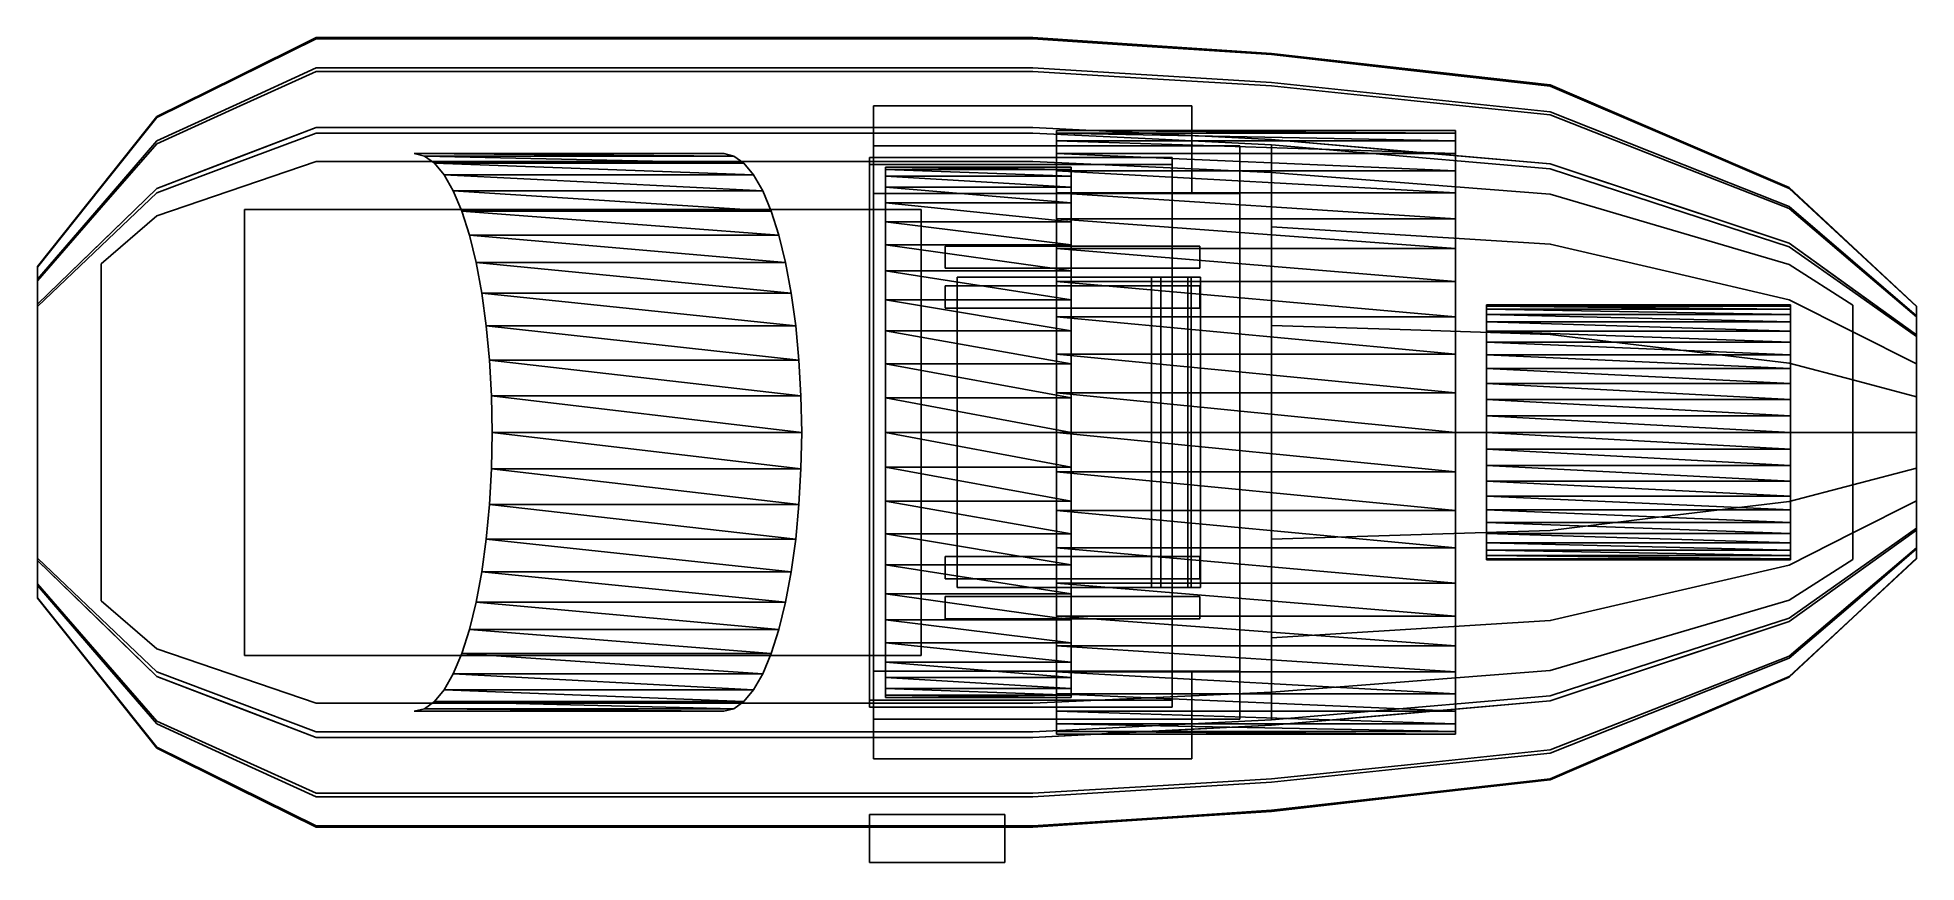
# Model space of a CAD drawing. Header units: millimetres. Extents: x 0 to 2360, y -540 to 496.
import ezdxf

# ---------------------------------------------------------------- set-up
doc = ezdxf.new("R2010")
doc.units = ezdxf.units.MM
for name, color, linetype in [('D20', 7, 'Continuous'), ('D21', 7, 'Continuous'), ('D22', 7, 'Continuous'), ('E11', 7, 'Continuous'), ('EH0', 7, 'Continuous'), ('EH1', 7, 'Continuous'), ('EH2', 7, 'Continuous'), ('EH3', 7, 'Continuous'), ('FOAM_ARM_L', 7, 'Continuous'), ('FOAM_ARM_R', 7, 'Continuous'), ('FOAM_BACK_WEDGE', 7, 'Continuous'), ('FOAM_MATTRESS', 7, 'Continuous'), ('FOAM_UNDERLAY', 7, 'Continuous'), ('H01', 7, 'Continuous'), ('H02', 7, 'Continuous'), ('O01', 7, 'Continuous'), ('O02', 7, 'Continuous'), ('O03', 7, 'Continuous'), ('O04', 7, 'Continuous'), ('O05', 7, 'Continuous'), ('O06B', 7, 'Continuous'), ('O07B', 7, 'Continuous'), ('O08B', 7, 'Continuous'), ('O09B', 7, 'Continuous'), ('O10B', 7, 'Continuous'), ('O11B', 7, 'Continuous'), ('O12', 7, 'Continuous'), ('O13', 7, 'Continuous'), ('O14', 7, 'Continuous'), ('O15', 7, 'Continuous'), ('O16', 7, 'Continuous'), ('OF', 7, 'Continuous'), ('OFOOT', 7, 'Continuous'), ('OHEAD', 7, 'Continuous')]:
    doc.layers.add(name, color=color, linetype=linetype)

msp = doc.modelspace()

# ---------------------------------------------------------------- linework, layer by layer
at = {"layer": 'D20'}
for points in [[(1050, 300), (1050, 360)], [(1050, 360), (1050, 360)], [(1050, 360), (1050, 300)], [(1510, 360), (1050, 360)], [(1510, 360), (1050, 360)], [(1510, 300), (1510, 360)], [(1510, 360), (1510, 360)], [(1510, 360), (1510, 300)], [(1050, -300), (1050, 300)], [(1050, 300), (1050, 300)], [(1050, 300), (1050, -300)], [(1510, 300), (1050, 300)], [(1050, 300), (1510, 300)], [(1510, -300), (1510, 300)], [(1510, 300), (1510, -300)], [(1510, 300), (1510, 300)], [(1140, 234), (1460, 234)], [(1140, 206), (1140, 234)], [(1460, 234), (1140, 234)], [(1140, 234), (1140, 206)], [(1140, 234), (1140, 234)], [(1460, 234), (1460, 206)], [(1460, 206), (1460, 234)], [(1460, 234), (1460, 234)], [(1460, 206), (1140, 206)], [(1140, 206), (1460, 206)], [(1140, 206), (1140, 206)], [(1460, 206), (1460, 206)], [(1140, 156), (1140, 184)], [(1140, 184), (1460, 184)], [(1140, 184), (1140, 156)], [(1460, 184), (1140, 184)], [(1140, 184), (1140, 184)], [(1460, 184), (1460, 156)], [(1460, 156), (1460, 184)], [(1460, 184), (1460, 184)], [(1460, 156), (1140, 156)], [(1140, 156), (1460, 156)], [(1140, 156), (1140, 156)], [(1460, 156), (1460, 156)], [(1140, -184), (1140, -156)], [(1140, -156), (1460, -156)], [(1140, -156), (1140, -184)], [(1460, -156), (1140, -156)], [(1140, -156), (1140, -156)], [(1460, -156), (1460, -184)], [(1460, -184), (1460, -156)], [(1460, -156), (1460, -156)], [(1460, -184), (1140, -184)], [(1140, -184), (1460, -184)], [(1140, -184), (1140, -184)], [(1460, -184), (1460, -184)], [(1140, -234), (1140, -206)], [(1140, -206), (1460, -206)], [(1140, -206), (1140, -234)], [(1460, -206), (1140, -206)], [(1140, -206), (1140, -206)], [(1460, -206), (1460, -234)], [(1460, -234), (1460, -206)], [(1460, -206), (1460, -206)], [(1460, -234), (1140, -234)], [(1140, -234), (1460, -234)], [(1140, -234), (1140, -234)], [(1460, -234), (1460, -234)], [(1050, -300), (1050, -300)], [(1050, -360), (1050, -300)], [(1050, -300), (1050, -360)], [(1050, -300), (1510, -300)], [(1510, -300), (1050, -300)], [(1510, -360), (1510, -300)], [(1510, -300), (1510, -360)], [(1510, -300), (1510, -300)], [(1050, -360), (1050, -360)], [(1050, -360), (1510, -360)], [(1510, -360), (1050, -360)], [(1510, -360), (1510, -360)]]:
    msp.add_lwpolyline(points, dxfattribs=at)
at = {"layer": 'D21'}
for points in [[(1155, -195), (1155, 195)], [(1155, 195), (1155, 195)], [(1155, 195), (1155, -195)], [(1445, 195), (1155, 195)], [(1155, 195), (1445, 195)], [(1445, 195), (1445, -195)], [(1445, 195), (1445, 195)], [(1445, -195), (1445, 195)], [(1155, -195), (1155, -195)], [(1155, -195), (1445, -195)], [(1445, -195), (1155, -195)], [(1445, -195), (1445, -195)]]:
    msp.add_lwpolyline(points, dxfattribs=at)
at = {"layer": 'D22'}
for points in [[(1399.2, -195), (1399.2, 195)], [(1399.2, 195), (1449.1, 195)], [(1399.2, 195), (1411, 195)], [(1411, 195), (1411, -195)], [(1460.9, 195), (1411, 195)], [(1449.1, 195), (1449.1, -195)], [(1460.9, 195), (1449.1, 195)], [(1460.9, -195), (1460.9, 195)], [(1449.1, -195), (1399.2, -195)], [(1411, -195), (1399.2, -195)], [(1411, -195), (1460.9, -195)], [(1449.1, -195), (1460.9, -195)]]:
    msp.add_lwpolyline(points, dxfattribs=at)
at = {"layer": 'E11'}
for points in [[(1045, -540), (1045, -480)], [(1045, -480), (1045, -480)], [(1045, -480), (1045, -540)], [(1215, -480), (1045, -480)], [(1045, -480), (1215, -480)], [(1215, -480), (1215, -540)], [(1215, -480), (1215, -480)], [(1215, -540), (1215, -480)], [(1045, -540), (1045, -540)], [(1045, -540), (1215, -540)], [(1215, -540), (1045, -540)], [(1215, -540), (1215, -540)]]:
    msp.add_lwpolyline(points, dxfattribs=at)
at = {"layer": 'EH0'}
for points in [[(874.6, 347), (473.1, 350)], [(473.1, 350), (485.9, 347)], [(861.8, 350), (473.1, 350)], [(887.1, 338.1), (485.9, 347)], [(485.9, 347), (498.4, 338.1)], [(874.6, 347), (485.9, 347)], [(899.3, 323.4), (498.4, 338.1)], [(498.4, 338.1), (510.6, 323.4)], [(887.1, 338.1), (498.4, 338.1)], [(874.6, 347), (861.8, 350)], [(887.1, 338.1), (874.6, 347)], [(899.3, 323.4), (887.1, 338.1)], [(910.8, 303.1), (510.6, 323.4)], [(510.6, 323.4), (522.1, 303.1)], [(899.3, 323.4), (510.6, 323.4)], [(910.8, 303.1), (899.3, 323.4)], [(921.4, 277.7), (522.1, 303.1)], [(522.1, 303.1), (532.7, 277.7)], [(910.8, 303.1), (522.1, 303.1)], [(921.4, 277.7), (910.8, 303.1)], [(931.1, 247.5), (532.7, 277.7)], [(532.7, 277.7), (542.4, 247.5)], [(921.4, 277.7), (532.7, 277.7)], [(931.1, 247.5), (921.4, 277.7)], [(939.5, 213.1), (542.4, 247.5)], [(542.4, 247.5), (550.8, 213.1)], [(931.1, 247.5), (542.4, 247.5)], [(939.5, 213.1), (931.1, 247.5)], [(946.6, 175), (550.8, 213.1)], [(550.8, 213.1), (557.9, 175)], [(939.5, 213.1), (550.8, 213.1)], [(946.6, 175), (939.5, 213.1)], [(952.3, 133.9), (557.9, 175)], [(557.9, 175), (563.6, 133.9)], [(946.6, 175), (557.9, 175)], [(952.3, 133.9), (946.6, 175)], [(956.4, 90.6), (563.6, 133.9)], [(563.6, 133.9), (567.7, 90.6)], [(952.3, 133.9), (563.6, 133.9)], [(956.4, 90.6), (952.3, 133.9)], [(958.9, 45.7), (567.7, 90.6)], [(567.7, 90.6), (570.2, 45.7)], [(956.4, 90.6), (567.7, 90.6)], [(958.9, 45.7), (956.4, 90.6)], [(959.8, 0), (570.2, 45.7)], [(570.2, 45.7), (571.1, 0)], [(958.9, 45.7), (570.2, 45.7)], [(959.8, 0), (958.9, 45.7)], [(571.1, 0), (570.2, -45.7)], [(958.9, -45.7), (571.1, 0)], [(959.8, 0), (571.1, 0)], [(958.9, -45.7), (959.8, 0)], [(570.2, -45.7), (567.7, -90.6)], [(956.4, -90.6), (570.2, -45.7)], [(958.9, -45.7), (570.2, -45.7)], [(956.4, -90.6), (958.9, -45.7)], [(567.7, -90.6), (563.6, -133.9)], [(952.3, -133.9), (567.7, -90.6)], [(956.4, -90.6), (567.7, -90.6)], [(952.3, -133.9), (956.4, -90.6)], [(563.6, -133.9), (557.9, -175)], [(946.6, -175), (563.6, -133.9)], [(952.3, -133.9), (563.6, -133.9)], [(946.6, -175), (952.3, -133.9)], [(557.9, -175), (550.8, -213.1)], [(939.5, -213.1), (557.9, -175)], [(946.6, -175), (557.9, -175)], [(939.5, -213.1), (946.6, -175)], [(550.8, -213.1), (542.4, -247.5)], [(931.1, -247.5), (550.8, -213.1)], [(939.5, -213.1), (550.8, -213.1)], [(931.1, -247.5), (939.5, -213.1)], [(542.4, -247.5), (532.7, -277.7)], [(921.4, -277.7), (542.4, -247.5)], [(931.1, -247.5), (542.4, -247.5)], [(921.4, -277.7), (931.1, -247.5)], [(532.7, -277.7), (522.1, -303.1)], [(910.8, -303.1), (532.7, -277.7)], [(921.4, -277.7), (532.7, -277.7)], [(910.8, -303.1), (921.4, -277.7)], [(522.1, -303.1), (510.6, -323.4)], [(899.3, -323.4), (522.1, -303.1)], [(910.8, -303.1), (522.1, -303.1)], [(899.3, -323.4), (910.8, -303.1)], [(510.6, -323.4), (498.4, -338.1)], [(887.1, -338.1), (510.6, -323.4)], [(899.3, -323.4), (510.6, -323.4)], [(887.1, -338.1), (899.3, -323.4)], [(485.9, -347), (473.1, -350)], [(473.1, -350), (861.8, -350)], [(498.4, -338.1), (485.9, -347)], [(861.8, -350), (485.9, -347)], [(874.6, -347), (485.9, -347)], [(874.6, -347), (498.4, -338.1)], [(887.1, -338.1), (498.4, -338.1)], [(861.8, -350), (874.6, -347)], [(874.6, -347), (887.1, -338.1)]]:
    msp.add_lwpolyline(points, dxfattribs=at)
at = {"layer": 'EH1'}
for points in [[(1781, 375.8), (1280, 379)], [(1280, 379), (1280, 375.8)], [(1781, 379), (1280, 379)], [(1781, 375.8), (1781, 379)], [(1781, 366.1), (1280, 375.8)], [(1280, 375.8), (1280, 366.1)], [(1781, 375.8), (1280, 375.8)], [(1781, 350.2), (1280, 366.1)], [(1280, 366.1), (1280, 350.2)], [(1781, 366.1), (1280, 366.1)], [(1781, 366.1), (1781, 375.8)], [(1781, 350.2), (1781, 366.1)], [(1781, 328.2), (1280, 350.2)], [(1280, 350.2), (1280, 328.2)], [(1781, 350.2), (1280, 350.2)], [(1781, 328.2), (1781, 350.2)], [(1781, 300.7), (1280, 328.2)], [(1280, 328.2), (1280, 300.7)], [(1781, 328.2), (1280, 328.2)], [(1781, 300.7), (1781, 328.2)], [(1781, 268), (1280, 300.7)], [(1280, 300.7), (1280, 268)], [(1781, 300.7), (1280, 300.7)], [(1781, 268), (1781, 300.7)], [(1781, 230.7), (1280, 268)], [(1280, 268), (1280, 230.7)], [(1781, 268), (1280, 268)], [(1781, 230.7), (1781, 268)], [(1781, 189.5), (1280, 230.7)], [(1280, 230.7), (1280, 189.5)], [(1781, 230.7), (1280, 230.7)], [(1781, 189.5), (1781, 230.7)], [(1781, 145), (1280, 189.5)], [(1280, 189.5), (1280, 145)], [(1781, 189.5), (1280, 189.5)], [(1781, 145), (1781, 189.5)], [(1781, 98.1), (1280, 145)], [(1280, 145), (1280, 98.1)], [(1781, 145), (1280, 145)], [(1781, 98.1), (1781, 145)], [(1781, 49.5), (1280, 98.1)], [(1280, 98.1), (1280, 49.5)], [(1781, 98.1), (1280, 98.1)], [(1781, 49.5), (1781, 98.1)], [(1781, 0), (1280, 49.5)], [(1280, 49.5), (1280, 0)], [(1781, 49.5), (1280, 49.5)], [(1781, 0), (1781, 49.5)], [(1781, -49.5), (1280, 0)], [(1280, 0), (1280, -49.5)], [(1781, 0), (1280, 0)], [(1781, -49.5), (1781, 0)], [(1781, -98.1), (1280, -49.5)], [(1280, -49.5), (1280, -98.1)], [(1781, -49.5), (1280, -49.5)], [(1781, -98.1), (1781, -49.5)], [(1781, -145), (1280, -98.1)], [(1280, -98.1), (1280, -145)], [(1781, -98.1), (1280, -98.1)], [(1781, -145), (1781, -98.1)], [(1781, -189.5), (1280, -145)], [(1280, -145), (1280, -189.5)], [(1781, -145), (1280, -145)], [(1781, -189.5), (1781, -145)], [(1781, -230.7), (1280, -189.5)], [(1280, -189.5), (1280, -230.7)], [(1781, -189.5), (1280, -189.5)], [(1781, -230.7), (1781, -189.5)], [(1781, -268), (1280, -230.7)], [(1280, -230.7), (1280, -268)], [(1781, -230.7), (1280, -230.7)], [(1781, -268), (1781, -230.7)], [(1781, -300.7), (1280, -268)], [(1280, -268), (1280, -300.7)], [(1781, -268), (1280, -268)], [(1781, -300.7), (1781, -268)], [(1781, -328.2), (1280, -300.7)], [(1280, -300.7), (1280, -328.2)], [(1781, -300.7), (1280, -300.7)], [(1781, -328.2), (1781, -300.7)], [(1781, -350.2), (1280, -328.2)], [(1280, -328.2), (1280, -350.2)], [(1781, -328.2), (1280, -328.2)], [(1781, -350.2), (1781, -328.2)], [(1781, -366.1), (1280, -350.2)], [(1280, -350.2), (1280, -366.1)], [(1781, -350.2), (1280, -350.2)], [(1781, -366.1), (1781, -350.2)], [(1781, -375.8), (1280, -366.1)], [(1280, -366.1), (1280, -375.8)], [(1781, -366.1), (1280, -366.1)], [(1781, -379), (1280, -375.8)], [(1280, -375.8), (1280, -379)], [(1781, -375.8), (1280, -375.8)], [(1781, -375.8), (1781, -366.1)], [(1781, -379), (1781, -375.8)], [(1280, -379), (1781, -379)]]:
    msp.add_lwpolyline(points, dxfattribs=at)
at = {"layer": 'EH2'}
for points in [[(2201.8, 158.6), (1820, 160)], [(1820, 160), (1820, 158.6)], [(2201.8, 160), (1820, 160)], [(2201.8, 154.5), (1820, 158.6)], [(1820, 158.6), (1820, 154.5)], [(2201.8, 158.6), (1820, 158.6)], [(2201.8, 147.8), (1820, 154.5)], [(1820, 154.5), (1820, 147.8)], [(2201.8, 154.5), (1820, 154.5)], [(2201.8, 138.6), (1820, 147.8)], [(1820, 147.8), (1820, 138.6)], [(2201.8, 147.8), (1820, 147.8)], [(2201.8, 158.6), (2201.8, 160)], [(2201.8, 154.5), (2201.8, 158.6)], [(2201.8, 147.8), (2201.8, 154.5)], [(2201.8, 138.6), (2201.8, 147.8)], [(2201.8, 126.9), (1820, 138.6)], [(1820, 138.6), (1820, 126.9)], [(2201.8, 138.6), (1820, 138.6)], [(2201.8, 113.1), (1820, 126.9)], [(1820, 126.9), (1820, 113.1)], [(2201.8, 126.9), (1820, 126.9)], [(2201.8, 126.9), (2201.8, 138.6)], [(2201.8, 113.1), (2201.8, 126.9)], [(2201.8, 97.4), (1820, 113.1)], [(1820, 113.1), (1820, 97.4)], [(2201.8, 113.1), (1820, 113.1)], [(2201.8, 80), (1820, 97.4)], [(1820, 97.4), (1820, 80)], [(2201.8, 97.4), (1820, 97.4)], [(2201.8, 97.4), (2201.8, 113.1)], [(2201.8, 80), (2201.8, 97.4)], [(2201.8, 61.2), (1820, 80)], [(1820, 80), (1820, 61.2)], [(2201.8, 80), (1820, 80)], [(2201.8, 61.2), (2201.8, 80)], [(2201.8, 41.4), (1820, 61.2)], [(1820, 61.2), (1820, 41.4)], [(2201.8, 61.2), (1820, 61.2)], [(2201.8, 41.4), (2201.8, 61.2)], [(2201.8, 20.9), (1820, 41.4)], [(1820, 41.4), (1820, 20.9)], [(2201.8, 41.4), (1820, 41.4)], [(2201.8, 20.9), (2201.8, 41.4)], [(2201.8, 0), (1820, 20.9)], [(1820, 20.9), (1820, 0)], [(2201.8, 20.9), (1820, 20.9)], [(2201.8, -20.9), (1820, 0)], [(1820, 0), (1820, -20.9)], [(2201.8, 0), (1820, 0)], [(2201.8, 0), (2201.8, 20.9)], [(2201.8, -20.9), (2201.8, 0)], [(2201.8, -41.4), (1820, -20.9)], [(1820, -20.9), (1820, -41.4)], [(2201.8, -20.9), (1820, -20.9)], [(2201.8, -41.4), (2201.8, -20.9)], [(2201.8, -61.2), (1820, -41.4)], [(1820, -41.4), (1820, -61.2)], [(2201.8, -41.4), (1820, -41.4)], [(2201.8, -61.2), (2201.8, -41.4)], [(2201.8, -80), (1820, -61.2)], [(1820, -61.2), (1820, -80)], [(2201.8, -61.2), (1820, -61.2)], [(2201.8, -80), (2201.8, -61.2)], [(2201.8, -97.4), (1820, -80)], [(1820, -80), (1820, -97.4)], [(2201.8, -80), (1820, -80)], [(2201.8, -97.4), (2201.8, -80)], [(2201.8, -113.1), (1820, -97.4)], [(1820, -97.4), (1820, -113.1)], [(2201.8, -97.4), (1820, -97.4)], [(2201.8, -126.9), (1820, -113.1)], [(1820, -113.1), (1820, -126.9)], [(2201.8, -113.1), (1820, -113.1)], [(2201.8, -113.1), (2201.8, -97.4)], [(2201.8, -126.9), (2201.8, -113.1)], [(2201.8, -138.6), (1820, -126.9)], [(1820, -126.9), (1820, -138.6)], [(2201.8, -126.9), (1820, -126.9)], [(2201.8, -147.8), (1820, -138.6)], [(1820, -138.6), (1820, -147.8)], [(2201.8, -138.6), (1820, -138.6)], [(2201.8, -138.6), (2201.8, -126.9)], [(2201.8, -147.8), (2201.8, -138.6)], [(2201.8, -154.5), (1820, -147.8)], [(1820, -147.8), (1820, -154.5)], [(2201.8, -147.8), (1820, -147.8)], [(2201.8, -158.6), (1820, -154.5)], [(1820, -154.5), (1820, -158.6)], [(2201.8, -154.5), (1820, -154.5)], [(2201.8, -160), (1820, -158.6)], [(1820, -158.6), (1820, -160)], [(2201.8, -158.6), (1820, -158.6)], [(1820, -160), (2201.8, -160)], [(2201.8, -154.5), (2201.8, -147.8)], [(2201.8, -158.6), (2201.8, -154.5)], [(2201.8, -160), (2201.8, -158.6)]]:
    msp.add_lwpolyline(points, dxfattribs=at)
at = {"layer": 'EH3'}
for points in [[(1298.4, 330.2), (1065, 333)], [(1065, 333), (1065, 330.2)], [(1298.4, 333), (1065, 333)], [(1298.4, 330.2), (1298.4, 333)], [(1298.4, 321.7), (1065, 330.2)], [(1065, 330.2), (1065, 321.7)], [(1298.4, 330.2), (1065, 330.2)], [(1298.4, 307.7), (1065, 321.7)], [(1065, 321.7), (1065, 307.7)], [(1298.4, 321.7), (1065, 321.7)], [(1298.4, 288.4), (1065, 307.7)], [(1065, 307.7), (1065, 288.4)], [(1298.4, 307.7), (1065, 307.7)], [(1298.4, 321.7), (1298.4, 330.2)], [(1298.4, 307.7), (1298.4, 321.7)], [(1298.4, 288.4), (1298.4, 307.7)], [(1298.4, 264.2), (1065, 288.4)], [(1065, 288.4), (1065, 264.2)], [(1298.4, 288.4), (1065, 288.4)], [(1298.4, 264.2), (1298.4, 288.4)], [(1298.4, 235.5), (1065, 264.2)], [(1065, 264.2), (1065, 235.5)], [(1298.4, 264.2), (1065, 264.2)], [(1298.4, 235.5), (1298.4, 264.2)], [(1298.4, 202.7), (1065, 235.5)], [(1065, 235.5), (1065, 202.7)], [(1298.4, 235.5), (1065, 235.5)], [(1298.4, 202.7), (1298.4, 235.5)], [(1298.4, 166.5), (1065, 202.7)], [(1065, 202.7), (1065, 166.5)], [(1298.4, 202.7), (1065, 202.7)], [(1298.4, 166.5), (1298.4, 202.7)], [(1298.4, 127.4), (1065, 166.5)], [(1065, 166.5), (1065, 127.4)], [(1298.4, 166.5), (1065, 166.5)], [(1298.4, 127.4), (1298.4, 166.5)], [(1298.4, 86.2), (1065, 127.4)], [(1065, 127.4), (1065, 86.2)], [(1298.4, 127.4), (1065, 127.4)], [(1298.4, 86.2), (1298.4, 127.4)], [(1298.4, 43.5), (1065, 86.2)], [(1065, 86.2), (1065, 43.5)], [(1298.4, 86.2), (1065, 86.2)], [(1298.4, 43.5), (1298.4, 86.2)], [(1298.4, 0), (1065, 43.5)], [(1065, 43.5), (1065, 0)], [(1298.4, 43.5), (1065, 43.5)], [(1298.4, 0), (1298.4, 43.5)], [(1298.4, -43.5), (1065, 0)], [(1065, 0), (1065, -43.5)], [(1298.4, 0), (1065, 0)], [(1298.4, -43.5), (1298.4, 0)], [(1298.4, -86.2), (1065, -43.5)], [(1065, -43.5), (1065, -86.2)], [(1298.4, -43.5), (1065, -43.5)], [(1298.4, -86.2), (1298.4, -43.5)], [(1298.4, -127.4), (1065, -86.2)], [(1065, -86.2), (1065, -127.4)], [(1298.4, -86.2), (1065, -86.2)], [(1298.4, -127.4), (1298.4, -86.2)], [(1298.4, -166.5), (1065, -127.4)], [(1065, -127.4), (1065, -166.5)], [(1298.4, -127.4), (1065, -127.4)], [(1298.4, -166.5), (1298.4, -127.4)], [(1298.4, -202.7), (1065, -166.5)], [(1065, -166.5), (1065, -202.7)], [(1298.4, -166.5), (1065, -166.5)], [(1298.4, -202.7), (1298.4, -166.5)], [(1298.4, -235.5), (1065, -202.7)], [(1065, -202.7), (1065, -235.5)], [(1298.4, -202.7), (1065, -202.7)], [(1298.4, -235.5), (1298.4, -202.7)], [(1298.4, -264.2), (1065, -235.5)], [(1065, -235.5), (1065, -264.2)], [(1298.4, -235.5), (1065, -235.5)], [(1298.4, -264.2), (1298.4, -235.5)], [(1298.4, -288.4), (1065, -264.2)], [(1065, -264.2), (1065, -288.4)], [(1298.4, -264.2), (1065, -264.2)], [(1298.4, -288.4), (1298.4, -264.2)], [(1298.4, -307.7), (1065, -288.4)], [(1065, -288.4), (1065, -307.7)], [(1298.4, -288.4), (1065, -288.4)], [(1298.4, -307.7), (1298.4, -288.4)], [(1298.4, -321.7), (1065, -307.7)], [(1065, -307.7), (1065, -321.7)], [(1298.4, -307.7), (1065, -307.7)], [(1298.4, -330.2), (1065, -321.7)], [(1065, -321.7), (1065, -330.2)], [(1298.4, -321.7), (1065, -321.7)], [(1298.4, -333), (1065, -330.2)], [(1065, -330.2), (1065, -333)], [(1298.4, -330.2), (1065, -330.2)], [(1298.4, -321.7), (1298.4, -307.7)], [(1298.4, -330.2), (1298.4, -321.7)], [(1298.4, -333), (1298.4, -330.2)], [(1065, -333), (1298.4, -333)]]:
    msp.add_lwpolyline(points, dxfattribs=at)
at = {"layer": 'FOAM_ARM_L'}
for points in [[(1050, -410), (1050, -300)], [(1050, -300), (1050, -300)], [(1050, -300), (1050, -410)], [(1450, -300), (1050, -300)], [(1050, -300), (1450, -300)], [(1450, -300), (1450, -410)], [(1450, -300), (1450, -300)], [(1450, -410), (1450, -300)], [(1050, -410), (1050, -410)], [(1050, -410), (1450, -410)], [(1450, -410), (1050, -410)], [(1450, -410), (1450, -410)]]:
    msp.add_lwpolyline(points, dxfattribs=at)
at = {"layer": 'FOAM_ARM_R'}
for points in [[(1050, 300), (1050, 410)], [(1050, 410), (1050, 410)], [(1050, 410), (1050, 300)], [(1450, 410), (1050, 410)], [(1050, 410), (1450, 410)], [(1450, 410), (1450, 300)], [(1450, 410), (1450, 410)], [(1450, 300), (1450, 410)], [(1050, 300), (1050, 300)], [(1050, 300), (1450, 300)], [(1450, 300), (1050, 300)], [(1450, 300), (1450, 300)]]:
    msp.add_lwpolyline(points, dxfattribs=at)
at = {"layer": 'FOAM_BACK_WEDGE'}
for points in [[(260, -280), (260, 280)], [(260, 280), (1110, 280)], [(260, 280), (260, -280)], [(1110, 280), (260, 280)], [(260, 280), (260, 280)], [(1110, 280), (1110, -280)], [(1110, -280), (260, -280)], [(260, -280), (1110, -280)], [(260, -280), (260, -280)]]:
    msp.add_lwpolyline(points, dxfattribs=at)
at = {"layer": 'FOAM_MATTRESS'}
for points in [[(350, 340), (150, 272)], [(350, 340), (150, 272)], [(1250, 340), (350, 340)], [(350, 340), (350, 340)], [(1250, 340), (350, 340)], [(1550, 326.4), (1250, 340)], [(1250, 340), (1250, 340)], [(1550, 326.4), (1250, 340)], [(1900, 299.2), (1550, 326.4)], [(1550, 326.4), (1550, 326.4)], [(1900, 299.2), (1550, 326.4)], [(2200, 210.8), (1900, 299.2)], [(1900, 299.2), (1900, 299.2)], [(2200, 210.8), (1900, 299.2)], [(150, 272), (80, 211.7)], [(150, 272), (80, 211.7)], [(150, 272), (150, 272)], [(80, 211.7), (80, -211.7)], [(80, 211.7), (80, 211.7)], [(80, -211.7), (80, 211.7)], [(2280, 159.8), (2200, 210.8)], [(2200, 210.8), (2200, 210.8)], [(2280, 159.8), (2200, 210.8)], [(2280, -159.8), (2280, 159.8)], [(2280, 159.8), (2280, 159.8)], [(2280, -159.8), (2280, 159.8)], [(2200, -210.8), (2280, -159.8)], [(2200, -210.8), (2280, -159.8)], [(2280, -159.8), (2280, -159.8)], [(80, -211.7), (80, -211.7)], [(80, -211.7), (150, -272)], [(150, -272), (80, -211.7)], [(1900, -299.2), (2200, -210.8)], [(1900, -299.2), (2200, -210.8)], [(2200, -210.8), (2200, -210.8)], [(150, -272), (150, -272)], [(150, -272), (350, -340)], [(350, -340), (150, -272)], [(1550, -326.4), (1900, -299.2)], [(1550, -326.4), (1900, -299.2)], [(1900, -299.2), (1900, -299.2)], [(1250, -340), (1550, -326.4)], [(1250, -340), (1550, -326.4)], [(1550, -326.4), (1550, -326.4)], [(350, -340), (1250, -340)], [(350, -340), (350, -340)], [(350, -340), (1250, -340)], [(1250, -340), (1250, -340)]]:
    msp.add_lwpolyline(points, dxfattribs=at)
at = {"layer": 'FOAM_UNDERLAY'}
for points in [[(150, 306.4), (350, 383)], [(150, 306.4), (350, 383)], [(350, 383), (1250, 383)], [(350, 383), (350, 383)], [(350, 383), (1250, 383)], [(1250, 383), (1550, 367.7)], [(1250, 383), (1250, 383)], [(1250, 383), (1550, 367.7)], [(1550, 367.7), (1900, 337.1)], [(1550, 367.7), (1550, 367.7)], [(1550, 367.7), (1900, 337.1)], [(1900, 337.1), (2200, 237.5)], [(1900, 337.1), (1900, 337.1)], [(1900, 337.1), (2200, 237.5)], [(0, 160.9), (150, 306.4)], [(0, 160.9), (150, 306.4)], [(150, 306.4), (150, 306.4)], [(2200, 237.5), (2360, 122.6)], [(2200, 237.5), (2200, 237.5)], [(2200, 237.5), (2360, 122.6)], [(0, -160.9), (0, 160.9)], [(0, 160.9), (0, 160.9)], [(0, 160.9), (0, -160.9)], [(2360, 122.6), (2360, -122.6)], [(2360, 122.6), (2360, 122.6)], [(2360, 122.6), (2360, -122.6)], [(2360, -122.6), (2200, -237.5)], [(2360, -122.6), (2200, -237.5)], [(2360, -122.6), (2360, -122.6)], [(0, -160.9), (0, -160.9)], [(150, -306.4), (0, -160.9)], [(0, -160.9), (150, -306.4)], [(2200, -237.5), (1900, -337.1)], [(2200, -237.5), (1900, -337.1)], [(2200, -237.5), (2200, -237.5)], [(150, -306.4), (150, -306.4)], [(350, -383), (150, -306.4)], [(350, -383), (150, -306.4)], [(1900, -337.1), (1550, -367.7)], [(1900, -337.1), (1550, -367.7)], [(1900, -337.1), (1900, -337.1)], [(1550, -367.7), (1250, -383)], [(1550, -367.7), (1250, -383)], [(1550, -367.7), (1550, -367.7)], [(1250, -383), (350, -383)], [(350, -383), (350, -383)], [(1250, -383), (350, -383)], [(1250, -383), (1250, -383)]]:
    msp.add_lwpolyline(points, dxfattribs=at)
at = {"layer": 'H01'}
msp.add_lwpolyline([(1045, -345), (1045, -342), (1045, -333.2), (1045, -318.7), (1045, -298.8), (1045, -273.7), (1045, -244), (1045, -210), (1045, -172.5), (1045, -132), (1045, -89.3), (1045, -45), (1045, 0), (1045, 45), (1045, 89.3), (1045, 132), (1045, 172.5), (1045, 210), (1045, 244), (1045, 273.7), (1045, 298.8), (1045, 318.7), (1045, 333.2), (1045, 342), (1045, 345), (1425, 345), (1425, 342), (1425, 333.2), (1425, 318.7), (1425, 298.8), (1425, 273.7), (1425, 244), (1425, 210), (1425, 172.5), (1425, 132), (1425, 89.3), (1425, 45), (1425, 0), (1425, -45), (1425, -89.3), (1425, -132), (1425, -172.5), (1425, -210), (1425, -244), (1425, -273.7), (1425, -298.8), (1425, -318.7), (1425, -333.2), (1425, -342), (1425, -345)], close=True, dxfattribs=at)
at = {"layer": 'H02'}
msp.add_lwpolyline([(1045, -336.4), (1045, -333.5), (1045, -324.9), (1045, -310.8), (1045, -291.3), (1045, -266.9), (1045, -237.9), (1045, -204.8), (1045, -168.2), (1045, -128.7), (1045, -87.1), (1045, -43.9), (1045, 0), (1045, 43.9), (1045, 87.1), (1045, 128.7), (1045, 168.2), (1045, 204.8), (1045, 237.9), (1045, 266.9), (1045, 291.3), (1045, 310.8), (1045, 324.9), (1045, 333.5), (1045, 336.4), (1425, 336.4), (1425, 333.5), (1425, 324.9), (1425, 310.8), (1425, 291.3), (1425, 266.9), (1425, 237.9), (1425, 204.8), (1425, 168.2), (1425, 128.7), (1425, 87.1), (1425, 43.9), (1425, 0), (1425, -43.9), (1425, -87.1), (1425, -128.7), (1425, -168.2), (1425, -204.8), (1425, -237.9), (1425, -266.9), (1425, -291.3), (1425, -310.8), (1425, -324.9), (1425, -333.5), (1425, -336.4)], close=True, dxfattribs=at)
at = {"layer": 'O01'}
msp.add_lwpolyline([(0, -160.9), (80, -238.5), (150, -306.4), (250, -344.7), (350, -383), (500, -383), (650, -383), (800, -383), (950, -383), (1100, -383), (1250, -383), (1400, -375.4), (1550, -367.7), (1725, -352.4), (1900, -337.1), (2050, -287.3), (2200, -237.5), (2280, -180), (2360, -122.6), (2360, -146.4), (2280, -215.1), (2200, -283.7), (2050, -343.2), (1900, -402.7), (1725, -421), (1550, -439.3), (1400, -448.5), (1250, -457.7), (1100, -457.7), (950, -457.7), (800, -457.7), (650, -457.7), (500, -457.7), (350, -457.7), (250, -411.9), (150, -366.1), (80, -285), (0, -192.2)], close=True, dxfattribs=at)
at = {"layer": 'O02'}
msp.add_lwpolyline([(0, -192.2), (80, -285), (150, -366.1), (250, -411.9), (350, -457.7), (500, -457.7), (650, -457.7), (800, -457.7), (950, -457.7), (1100, -457.7), (1250, -457.7), (1400, -448.5), (1550, -439.3), (1725, -421), (1900, -402.7), (2050, -343.2), (2200, -283.7), (2280, -215.1), (2360, -146.4), (2360, -158.6), (2280, -233), (2200, -307.3), (2050, -371.8), (1900, -436.2), (1725, -456.1), (1550, -475.9), (1400, -485.8), (1250, -495.7), (1100, -495.7), (950, -495.7), (800, -495.7), (650, -495.7), (500, -495.7), (350, -495.7), (250, -446.2), (150, -396.6), (80, -308.7), (0, -208.2)], close=True, dxfattribs=at)
at = {"layer": 'O03'}
msp.add_lwpolyline([(0, -208.2), (80, -308.7), (150, -396.6), (250, -446.2), (350, -495.7), (500, -495.7), (650, -495.7), (800, -495.7), (950, -495.7), (1100, -495.7), (1250, -495.7), (1400, -485.8), (1550, -475.9), (1725, -456.1), (1900, -436.2), (2050, -371.8), (2200, -307.3), (2280, -233), (2360, -158.6), (2360, -158.1), (2280, -232.3), (2200, -306.4), (2050, -370.6), (1900, -434.9), (1725, -454.6), (1550, -474.4), (1400, -484.3), (1250, -494.2), (1100, -494.2), (950, -494.2), (800, -494.2), (650, -494.2), (500, -494.2), (350, -494.2), (250, -444.8), (150, -395.3), (80, -307.7), (0, -207.6)], close=True, dxfattribs=at)
at = {"layer": 'O04'}
msp.add_lwpolyline([(0, -207.6), (80, -307.7), (150, -395.3), (250, -444.8), (350, -494.2), (500, -494.2), (650, -494.2), (800, -494.2), (950, -494.2), (1100, -494.2), (1250, -494.2), (1400, -484.3), (1550, -474.4), (1725, -454.6), (1900, -434.9), (2050, -370.6), (2200, -306.4), (2280, -232.3), (2360, -158.1), (2360, -145), (2280, -213), (2200, -281), (2050, -339.9), (1900, -398.8), (1725, -416.9), (1550, -435), (1400, -444.1), (1250, -453.2), (1100, -453.2), (950, -453.2), (800, -453.2), (650, -453.2), (500, -453.2), (350, -453.2), (250, -407.8), (150, -362.5), (80, -282.2), (0, -190.3)], close=True, dxfattribs=at)
at = {"layer": 'O05'}
msp.add_lwpolyline([(0, -190.3), (80, -282.2), (150, -362.5), (250, -407.8), (350, -453.2), (500, -453.2), (650, -453.2), (800, -453.2), (950, -453.2), (1100, -453.2), (1250, -453.2), (1400, -444.1), (1550, -435), (1725, -416.9), (1900, -398.8), (2050, -339.9), (2200, -281), (2280, -213), (2360, -145), (2360, -120.3), (2280, -176.7), (2200, -233.1), (2050, -281.9), (1900, -330.8), (1725, -345.8), (1550, -360.9), (1400, -368.4), (1250, -375.9), (1100, -375.9), (950, -375.9), (800, -375.9), (650, -375.9), (500, -375.9), (350, -375.9), (250, -338.3), (150, -300.7), (80, -234.1), (0, -157.9)], close=True, dxfattribs=at)
at = {"layer": 'O06B'}
msp.add_lwpolyline([(1550, -360.9), (1725, -345.8), (1900, -330.8), (2050, -281.9), (2200, -233.1), (2280, -176.7), (2360, -120.3), (2360, -86), (2280, -126.3), (2200, -166.6), (2050, -201.5), (1900, -236.4), (1725, -247.2), (1550, -257.9)], close=True, dxfattribs=at)
at = {"layer": 'O07B'}
msp.add_lwpolyline([(1550, -257.9), (1725, -247.2), (1900, -236.4), (2050, -201.5), (2200, -166.6), (2280, -126.3), (2360, -86), (2360, -44.8), (2280, -65.8), (2200, -86.7), (2050, -104.9), (1900, -123.1), (1725, -128.7), (1550, -134.3)], close=True, dxfattribs=at)
at = {"layer": 'O08B'}
msp.add_lwpolyline([(1550, -134.3), (1725, -128.7), (1900, -123.1), (2050, -104.9), (2200, -86.7), (2280, -65.8), (2360, -44.8), (2360, 0), (2280, 0), (2200, 0), (2050, 0), (1900, 0), (1725, 0), (1550, 0)], close=True, dxfattribs=at)
at = {"layer": 'O09B'}
msp.add_lwpolyline([(1550, 0), (1725, 0), (1900, 0), (2050, 0), (2200, 0), (2280, 0), (2360, 0), (2360, 44.8), (2280, 65.8), (2200, 86.7), (2050, 104.9), (1900, 123.1), (1725, 128.7), (1550, 134.3)], close=True, dxfattribs=at)
at = {"layer": 'O10B'}
msp.add_lwpolyline([(1550, 134.3), (1725, 128.7), (1900, 123.1), (2050, 104.9), (2200, 86.7), (2280, 65.8), (2360, 44.8), (2360, 86), (2280, 126.3), (2200, 166.6), (2050, 201.5), (1900, 236.4), (1725, 247.2), (1550, 257.9)], close=True, dxfattribs=at)
at = {"layer": 'O11B'}
msp.add_lwpolyline([(1550, 257.9), (1725, 247.2), (1900, 236.4), (2050, 201.5), (2200, 166.6), (2280, 126.3), (2360, 86), (2360, 120.3), (2280, 176.7), (2200, 233.1), (2050, 281.9), (1900, 330.8), (1725, 345.8), (1550, 360.9)], close=True, dxfattribs=at)
at = {"layer": 'O12'}
msp.add_lwpolyline([(0, 157.9), (80, 234.1), (150, 300.7), (250, 338.3), (350, 375.9), (500, 375.9), (650, 375.9), (800, 375.9), (950, 375.9), (1100, 375.9), (1250, 375.9), (1400, 368.4), (1550, 360.9), (1725, 345.8), (1900, 330.8), (2050, 281.9), (2200, 233.1), (2280, 176.7), (2360, 120.3), (2360, 145), (2280, 213), (2200, 281), (2050, 339.9), (1900, 398.8), (1725, 416.9), (1550, 435), (1400, 444.1), (1250, 453.2), (1100, 453.2), (950, 453.2), (800, 453.2), (650, 453.2), (500, 453.2), (350, 453.2), (250, 407.8), (150, 362.5), (80, 282.2), (0, 190.3)], close=True, dxfattribs=at)
at = {"layer": 'O13'}
msp.add_lwpolyline([(0, 190.3), (80, 282.2), (150, 362.5), (250, 407.8), (350, 453.2), (500, 453.2), (650, 453.2), (800, 453.2), (950, 453.2), (1100, 453.2), (1250, 453.2), (1400, 444.1), (1550, 435), (1725, 416.9), (1900, 398.8), (2050, 339.9), (2200, 281), (2280, 213), (2360, 145), (2360, 158.1), (2280, 232.3), (2200, 306.4), (2050, 370.6), (1900, 434.9), (1725, 454.6), (1550, 474.4), (1400, 484.3), (1250, 494.2), (1100, 494.2), (950, 494.2), (800, 494.2), (650, 494.2), (500, 494.2), (350, 494.2), (250, 444.8), (150, 395.3), (80, 307.7), (0, 207.6)], close=True, dxfattribs=at)
at = {"layer": 'O14'}
msp.add_lwpolyline([(0, 207.6), (80, 307.7), (150, 395.3), (250, 444.8), (350, 494.2), (500, 494.2), (650, 494.2), (800, 494.2), (950, 494.2), (1100, 494.2), (1250, 494.2), (1400, 484.3), (1550, 474.4), (1725, 454.6), (1900, 434.9), (2050, 370.6), (2200, 306.4), (2280, 232.3), (2360, 158.1), (2360, 158.6), (2280, 233), (2200, 307.3), (2050, 371.8), (1900, 436.2), (1725, 456.1), (1550, 475.9), (1400, 485.8), (1250, 495.7), (1100, 495.7), (950, 495.7), (800, 495.7), (650, 495.7), (500, 495.7), (350, 495.7), (250, 446.2), (150, 396.6), (80, 308.7), (0, 208.2)], close=True, dxfattribs=at)
at = {"layer": 'O15'}
msp.add_lwpolyline([(0, 208.2), (80, 308.7), (150, 396.6), (250, 446.2), (350, 495.7), (500, 495.7), (650, 495.7), (800, 495.7), (950, 495.7), (1100, 495.7), (1250, 495.7), (1400, 485.8), (1550, 475.9), (1725, 456.1), (1900, 436.2), (2050, 371.8), (2200, 307.3), (2280, 233), (2360, 158.6), (2360, 146.4), (2280, 215.1), (2200, 283.7), (2050, 343.2), (1900, 402.7), (1725, 421), (1550, 439.3), (1400, 448.5), (1250, 457.7), (1100, 457.7), (950, 457.7), (800, 457.7), (650, 457.7), (500, 457.7), (350, 457.7), (250, 411.9), (150, 366.1), (80, 285), (0, 192.2)], close=True, dxfattribs=at)
at = {"layer": 'O16'}
msp.add_lwpolyline([(0, 192.2), (80, 285), (150, 366.1), (250, 411.9), (350, 457.7), (500, 457.7), (650, 457.7), (800, 457.7), (950, 457.7), (1100, 457.7), (1250, 457.7), (1400, 448.5), (1550, 439.3), (1725, 421), (1900, 402.7), (2050, 343.2), (2200, 283.7), (2280, 215.1), (2360, 146.4), (2360, 122.6), (2280, 180), (2200, 237.5), (2050, 287.3), (1900, 337.1), (1725, 352.4), (1550, 367.7), (1400, 375.4), (1250, 383), (1100, 383), (950, 383), (800, 383), (650, 383), (500, 383), (350, 383), (250, 344.7), (150, 306.4), (80, 238.5), (0, 160.9)], close=True, dxfattribs=at)
at = {"layer": 'OF'}
msp.add_lwpolyline([(0, -160.9), (80, -238.5), (150, -306.4), (250, -344.7), (350, -383), (500, -383), (650, -383), (800, -383), (950, -383), (1100, -383), (1250, -383), (1400, -375.4), (1550, -367.7), (1725, -352.4), (1900, -337.1), (2050, -287.3), (2200, -237.5), (2280, -180), (2360, -122.6), (2360, 122.6), (2280, 180), (2200, 237.5), (2050, 287.3), (1900, 337.1), (1725, 352.4), (1550, 367.7), (1400, 375.4), (1250, 383), (1100, 383), (950, 383), (800, 383), (650, 383), (500, 383), (350, 383), (250, 344.7), (150, 306.4), (80, 238.5), (0, 160.9)], close=True, dxfattribs=at)
at = {"layer": 'OFOOT'}
msp.add_lwpolyline([(2360, -122.6), (2360, -146.4), (2360, -158.6), (2360, -158.1), (2360, -145), (2360, -120.3), (2360, -86), (2360, -44.8), (2360, 0), (2360, 44.8), (2360, 86), (2360, 120.3), (2360, 145), (2360, 158.1), (2360, 158.6), (2360, 146.4), (2360, 122.6)], close=True, dxfattribs=at)
at = {"layer": 'OHEAD'}
msp.add_lwpolyline([(0, -160.9), (0, -192.2), (0, -208.2), (0, -207.6), (0, -190.3), (0, -157.9), (0, -112.8), (0, -58.8), (0, 0), (0, 58.8), (0, 112.8), (0, 157.9), (0, 190.3), (0, 207.6), (0, 208.2), (0, 192.2), (0, 160.9)], close=True, dxfattribs=at)

doc.saveas('drawing.dxf')
